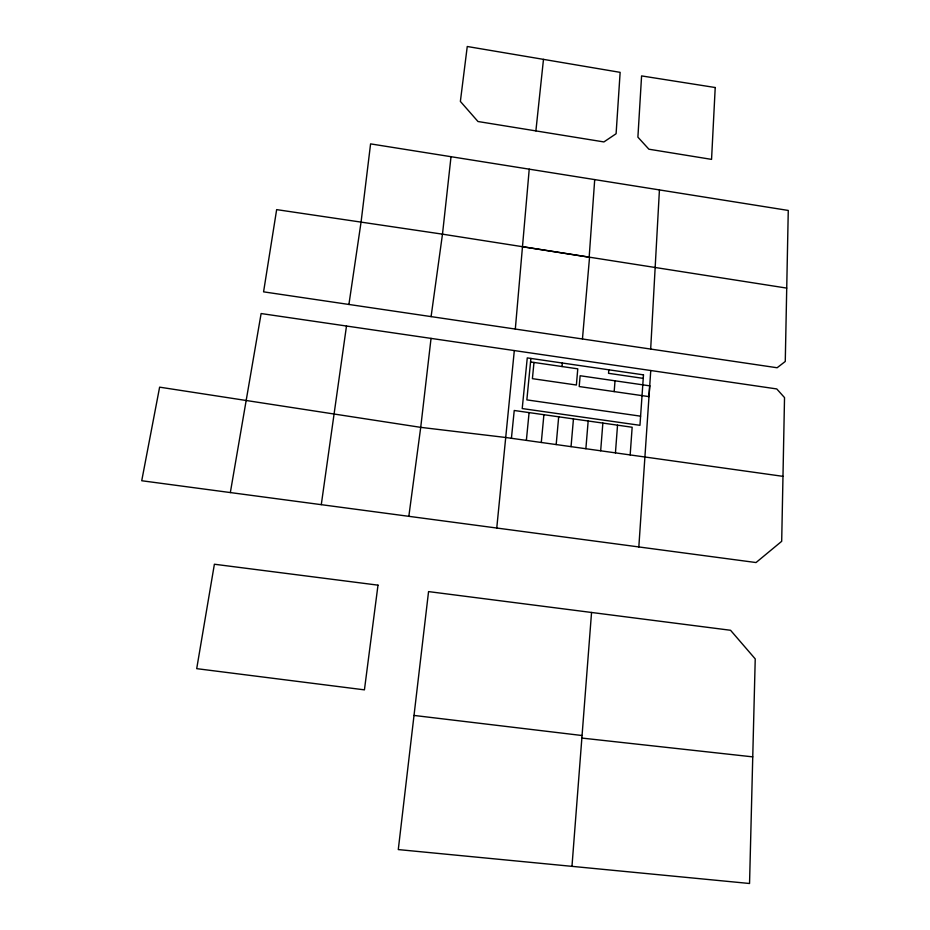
<?xml version="1.0" encoding="UTF-8"?>
<svg xmlns="http://www.w3.org/2000/svg" width="930" height="930" viewBox="0 0 930 930"><rect width="100%" height="100%" fill="white"/><g stroke="black" fill="none" stroke-linecap="round" stroke-linejoin="round"><path stroke-width="1.4" d="M782.979 476.346L784.525 397.598L776.759 388.938L261.121 313.55L230.338 492.563L141.732 480.74L159.623 387.159L420.72 427.358L505.49 437.46L782.979 476.346L781.688 541.318L756.032 562.545L230.338 492.563M650.675 349.064L659.428 189.918M638.829 546.945L650.756 370.535M594.712 179.56L589.167 257.192L522.462 246.706M630.168 454.91L632.156 427.242L514.232 410.49L511.419 438.286M615.439 452.852L617.532 425.173M571.973 866.353L591.55 612.475M614.184 391.6L615.021 380.8M600.675 450.783L602.861 423.08M608.813 369.803L608.534 373.314L643.235 378.371M585.877 448.713L588.167 420.999M571.043 446.632L573.45 418.907M515.313 329.069L529.228 169.144M582.447 338.997L589.55 257.215M562.022 366.536L562.336 363.026M556.187 444.552L558.686 416.814M541.295 442.471L543.899 414.71M496.76 528.019L514.313 350.564M530.891 358.434L526.857 399.888L640.596 416.175M526.368 440.378L529.089 412.606M533.983 362.456L532.402 378.661L576.379 385.02L577.774 368.838L530.542 361.956M535.889 130.886L543.48 59.369L467.255 46.5L460.373 101.416L477.985 121.516L603.907 141.93L616.102 133.734L620.136 72.354L543.48 59.369M451.015 156.717L442.482 234.162L431.09 316.607M431.043 338.369L420.72 427.358L408.84 516.29M414.013 715.437L398.284 849.578L749.545 883.5L755.23 658.905L730.55 630.273L428.556 591.596L414.013 715.437L582.075 735.525M321.292 504.618L346.495 326.012M348.913 304.482L361.096 221.875L370.582 143.883L788.268 210.447L785.269 361.468L777.12 367.757L263.574 291.846L276.652 209.622L442.482 234.162L786.722 288.102M581.866 738.071L752.754 756.869M715.217 87.525L711.555 159.379L648.896 149.207L637.899 137.152L641.584 75.911L715.217 87.525M649.721 385.845L648.989 396.622L579.204 386.543L580.134 375.743L649.721 385.845M643.49 374.86L639.956 425.312L522.218 408.561L527.264 357.899L643.49 374.86M377.999 585.156L364.432 689.851L196.707 668.658L214.388 564.231L377.999 585.156"/></g></svg>
